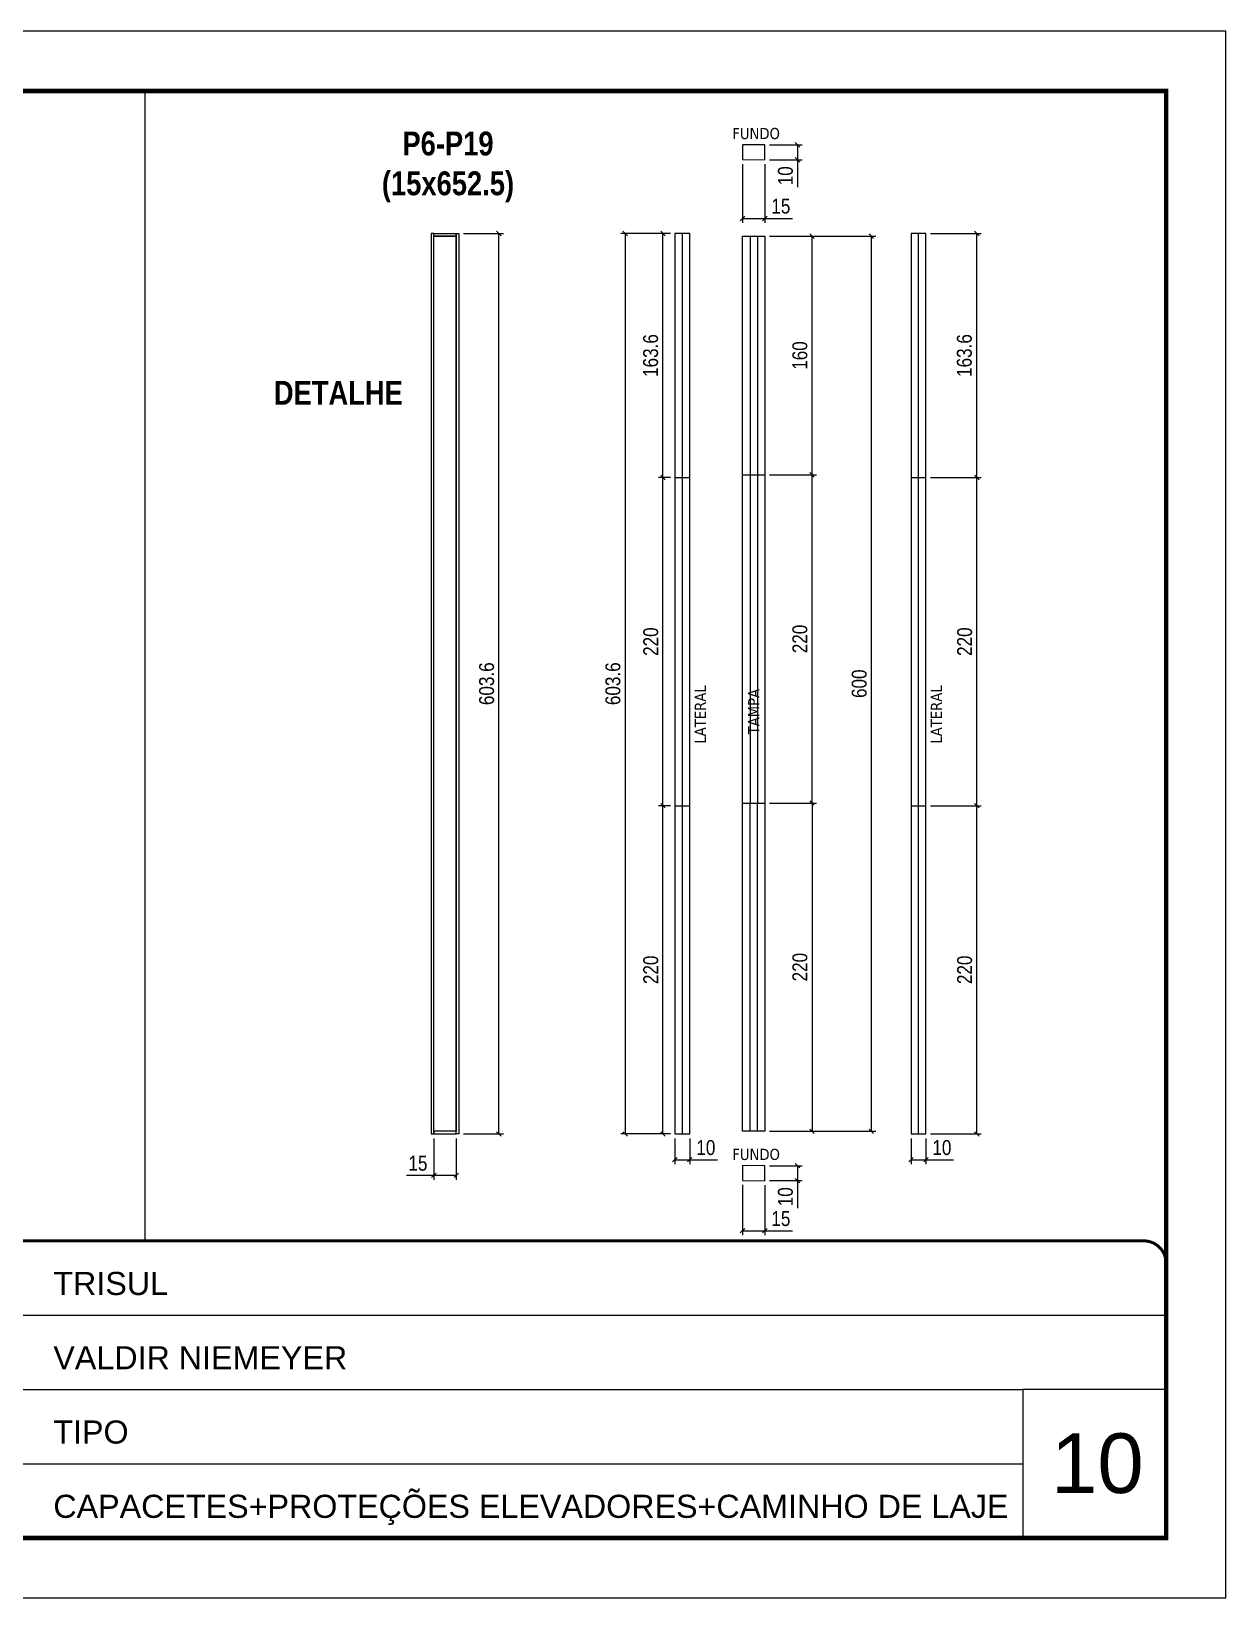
# Model space of a CAD drawing. Extents: x 2451 to 8691, y 515 to 3859.
# Drawn here: x 4720 to 5521, y 515 to 1565 of the extents above; entities that cross this region are included whole.
import ezdxf

# ---------------------------------------------------------------- set-up
doc = ezdxf.new("R2010")
doc.units = 0
doc.linetypes.add('CONTINUO', pattern=[0])
doc.linetypes.add('DASHED', pattern=[0.75, 0.5, -0.25])
for name, color, linetype, lineweight in [('CARIMBO', 255, 'Continuous', 9), ('Folhas', 255, 'Continuous', 9), ('SARRAFO DE PRESSAO', 251, 'DASHED', 9)]:
    doc.layers.add(name, color=color, linetype=linetype, lineweight=lineweight)
for name, color, linetype in [('COTA', 241, 'Continuous'), ('NOMENCLATURA', 7, 'Continuous'), ('Painéis', 200, 'Continuous'), ('SARR_2.2x10', 60, 'Continuous'), ('SARR_EDITAR', 141, 'Continuous'), ('SCO-___-PIL', 5, 'Continuous'), ('texto', 7, 'Continuous')]:
    doc.layers.add(name, color=color, linetype=linetype)
doc.styles.add('ARIAL', font='arial.ttf')
doc.styles.add('COTA TECNICA', font='techl___.ttf', dxfattribs={"height": 10})
doc.styles.add('ROMANC', font='techb___.ttf', dxfattribs={"height": 2.5})
doc.styles.get("Standard").update_dxf_attribs({"font": 'arial.ttf'})
doc.dimstyles.new('PAINEL', dxfattribs={"dimtxt": 10, "dimasz": 3, "dimexe": 3, "dimexo": 3, "dimgap": 3, "dimtad": 1, "dimdec": 1, "dimzin": 12, "dimdsep": 46, "dimtxsty": 'COTA TECNICA', "dimblk1": 'OBLIQUE', "dimblk2": 'OBLIQUE', "dimsah": 1, "dimcen": 0.9, "dimclrd": 4, "dimclre": 4, "dimclrt": 240, "dimadec": 1, "dimazin": 3, "dimtfac": 1, "dimtdec": 1, "dimtmove": 0, "dimatfit": 3, "dimfxl": 1, "dimtolj": 1, "dimtzin": 12, "dimarcsym": 0})

# ---------------------------------------------------------------- blocks, each defined once
blk = doc.blocks.new('9999999999')
at = {"color": 30, "linetype": 'CONTINUO'}
for p, q in [((98564.6, 34379.6), (99584, 34379.6)), ((98564.6, 34329.8), (99488, 34329.8)), ((99584, 34329.8), (99488, 34329.8)), ((99488, 34329.8), (99488, 34230.2)), ((98564.6, 34280), (99488, 34280))]:
    blk.add_line(p, q, dxfattribs=at)
at = {"color": 30, "linetype": 'CONTINUO', "const_width": 2}
blk.add_lwpolyline([(99584, 34230.2), (99584, 34414.4, 0.414214), (99569, 34429.4), (98229, 34429.4, 0.414214), (98214, 34414.4), (98214, 34245.2, 0.414214), (98229, 34230.2), (99584, 34230.2)], format="xyb", dxfattribs=at)
at = {"layer": 'Folhas'}
blk.add_lwpolyline([(98139, 34190.2), (99624, 34190.2), (99624, 35240.2), (98139, 35240.2)], close=True, dxfattribs=at)
at = {"layer": 'Folhas', "color": 30, "const_width": 3}
blk.add_lwpolyline([(98214, 34230.2), (99584, 34230.2), (99584, 35200.2), (98214, 35200.2)], close=True, dxfattribs=at)
at = {"color": 7, "linetype": 'Continuous', "ltscale": 5, "style": 'ARIAL'}
for s, height, p in [('TRISUL', 15.48, (98837.7, 34393.1)), ('VALDIR NIEMEYER', 15.483, (98837.7, 34343.3)), ('TIPO', 15.48, (98837.7, 34293.5)), ('CAPACETES+PROTEÇÕES ELEVADORES+CAMINHO DE LAJE', 15.483, (98837.7, 34243.7))]:
    blk.add_text(s, height=height, dxfattribs=at).set_placement(p)
blk = doc.blocks.new('_Oblique')
at = {"color": 0, "linetype": 'ByBlock', "lineweight": -2}
blk.add_line((-0.5, -0.5), (0.5, 0.5), dxfattribs=at)
blk = doc.blocks.new('*D491')
at = {"layer": 'COTA', "color": 4, "linetype": 'ByBlock', "lineweight": -2, "transparency": 16777216}
for p, q in [((5010.2, 1429), (5037, 1429)), ((5034, 825.4), (5034, 1429)), ((5010.2, 825.4), (5037, 825.4))]:
    blk.add_line(p, q, dxfattribs=at)
at = {"layer": 'Defpoints', "color": 0, "linetype": 'ByBlock', "transparency": 16777216}
for p in [(5007.2, 1429), (5034, 1429), (5007.2, 825.4)]:
    blk.add_point(p, dxfattribs=at)
at = {"layer": 'COTA', "color": 4, "linetype": 'ByBlock', "lineweight": -2, "transparency": 16777216, "xscale": 3, "yscale": 3, "zscale": 3}
for p, rotation in [((5034, 1429), 90), ((5034, 825.4), 270)]:
    blk.add_blockref('_Oblique', p, dxfattribs=dict(at, rotation=rotation))
at = {"layer": 'COTA', "color": 240, "linetype": 'ByBlock', "transparency": 16777216, "insert": (5025.8, 1127.2), "char_height": 10, "attachment_point": 5, "rotation": 90, "style": 'COTA TECNICA'}
blk.add_mtext('\\A1;603.6', dxfattribs=at)
blk = doc.blocks.new('*D549')
at = {"layer": 'COTA', "color": 4, "linetype": 'ByBlock', "lineweight": -2, "transparency": 16777216}
for p, q in [((4990.4, 822.4), (4990.4, 794.6)), ((5005.4, 822.4), (5005.4, 794.6)), ((4990.4, 797.6), (4972, 797.6)), ((5005.4, 797.6), (4990.4, 797.6))]:
    blk.add_line(p, q, dxfattribs=at)
at = {"layer": 'Defpoints', "color": 0, "linetype": 'ByBlock', "transparency": 16777216}
for p in [(4990.4, 825.4), (5005.4, 825.4), (4990.4, 797.6)]:
    blk.add_point(p, dxfattribs=at)
at = {"layer": 'COTA', "color": 4, "linetype": 'ByBlock', "lineweight": -2, "transparency": 16777216, "xscale": 3, "yscale": 3, "zscale": 3, "rotation": 180}
blk.add_blockref('_Oblique', (4990.4, 797.6), dxfattribs=at)
at = {"layer": 'COTA', "color": 4, "linetype": 'ByBlock', "lineweight": -2, "transparency": 16777216, "xscale": 3, "yscale": 3, "zscale": 3}
blk.add_blockref('_Oblique', (5005.4, 797.6), dxfattribs=at)
at = {"layer": 'COTA', "color": 240, "linetype": 'ByBlock', "transparency": 16777216, "insert": (4979.7, 805.7), "char_height": 10, "attachment_point": 5, "style": 'COTA TECNICA'}
blk.add_mtext('\\A1;15', dxfattribs=at)
blk = doc.blocks.new('*D550')
at = {"layer": 'COTA', "color": 4, "linetype": 'ByBlock', "lineweight": -2, "transparency": 16777216}
for p, q in [((5215.4, 1047.2), (5247, 1047.2)), ((5244, 1047.2), (5244, 827.2)), ((5215.4, 827.2), (5247, 827.2))]:
    blk.add_line(p, q, dxfattribs=at)
at = {"layer": 'Defpoints', "color": 0, "linetype": 'ByBlock', "transparency": 16777216}
for p in [(5212.4, 1047.2), (5212.4, 827.2), (5244, 827.2)]:
    blk.add_point(p, dxfattribs=at)
at = {"layer": 'COTA', "color": 4, "linetype": 'ByBlock', "lineweight": -2, "transparency": 16777216, "xscale": 3, "yscale": 3, "zscale": 3}
for p, rotation in [((5244, 1047.2), 90), ((5244, 827.2), 270)]:
    blk.add_blockref('_Oblique', p, dxfattribs=dict(at, rotation=rotation))
at = {"layer": 'COTA', "color": 240, "linetype": 'ByBlock', "transparency": 16777216, "insert": (5235.9, 937.2), "char_height": 10, "attachment_point": 5, "rotation": 90, "style": 'COTA TECNICA'}
blk.add_mtext('\\A1;220', dxfattribs=at)
blk = doc.blocks.new('*D551')
at = {"layer": 'Defpoints', "color": 4, "linetype": 'ByBlock', "lineweight": -2, "transparency": 16777216}
for p, q in [((5152, 822.4), (5152, 805.1)), ((5162, 822.4), (5162, 805.1)), ((5152, 808.1), (5162, 808.1)), ((5162, 808.1), (5180.5, 808.1))]:
    blk.add_line(p, q, dxfattribs=at)
at = {"layer": 'Defpoints', "color": 0, "linetype": 'ByBlock', "transparency": 16777216}
for p in [(5152, 825.4), (5162, 825.4), (5162, 808.1)]:
    blk.add_point(p, dxfattribs=at)
at = {"layer": 'Defpoints', "color": 4, "linetype": 'ByBlock', "lineweight": -2, "transparency": 16777216, "xscale": 3, "yscale": 3, "zscale": 3, "rotation": 180}
blk.add_blockref('_Oblique', (5152, 808.1), dxfattribs=at)
at = {"layer": 'Defpoints', "color": 4, "linetype": 'ByBlock', "lineweight": -2, "transparency": 16777216, "xscale": 3, "yscale": 3, "zscale": 3}
blk.add_blockref('_Oblique', (5162, 808.1), dxfattribs=at)
at = {"layer": 'Defpoints', "color": 240, "linetype": 'ByBlock', "transparency": 16777216, "insert": (5172.8, 816.2), "char_height": 10, "attachment_point": 5, "style": 'COTA TECNICA'}
blk.add_mtext('\\A1;10', dxfattribs=at)
blk = doc.blocks.new('*D552')
at = {"layer": 'Defpoints', "color": 4, "linetype": 'ByBlock', "lineweight": -2, "transparency": 16777216}
for p, q in [((5149, 1429), (5115.7, 1429)), ((5118.7, 1429), (5118.7, 825.4)), ((5149, 825.4), (5115.7, 825.4))]:
    blk.add_line(p, q, dxfattribs=at)
at = {"layer": 'Defpoints', "color": 0, "linetype": 'ByBlock', "transparency": 16777216}
for p in [(5152, 1429), (5118.7, 825.4), (5152, 825.4)]:
    blk.add_point(p, dxfattribs=at)
at = {"layer": 'Defpoints', "color": 4, "linetype": 'ByBlock', "lineweight": -2, "transparency": 16777216, "xscale": 3, "yscale": 3, "zscale": 3}
for p, rotation in [((5118.7, 1429), 90), ((5118.7, 825.4), 270)]:
    blk.add_blockref('_Oblique', p, dxfattribs=dict(at, rotation=rotation))
at = {"layer": 'Defpoints', "color": 240, "linetype": 'ByBlock', "transparency": 16777216, "insert": (5110.5, 1127.2), "char_height": 10, "attachment_point": 5, "rotation": 90, "style": 'COTA TECNICA'}
blk.add_mtext('\\A1;603.6', dxfattribs=at)
blk = doc.blocks.new('*D553')
at = {"layer": 'Defpoints', "color": 4, "linetype": 'ByBlock', "lineweight": -2, "transparency": 16777216}
for p, q in [((5310.4, 822.4), (5310.4, 805.1)), ((5320.4, 822.4), (5320.4, 805.1)), ((5310.4, 808.1), (5320.4, 808.1)), ((5320.4, 808.1), (5338.8, 808.1))]:
    blk.add_line(p, q, dxfattribs=at)
at = {"layer": 'Defpoints', "color": 0, "linetype": 'ByBlock', "transparency": 16777216}
for p in [(5310.4, 825.4), (5320.4, 825.4), (5320.4, 808.1)]:
    blk.add_point(p, dxfattribs=at)
at = {"layer": 'Defpoints', "color": 4, "linetype": 'ByBlock', "lineweight": -2, "transparency": 16777216, "xscale": 3, "yscale": 3, "zscale": 3, "rotation": 180}
blk.add_blockref('_Oblique', (5310.4, 808.1), dxfattribs=at)
at = {"layer": 'Defpoints', "color": 4, "linetype": 'ByBlock', "lineweight": -2, "transparency": 16777216, "xscale": 3, "yscale": 3, "zscale": 3}
blk.add_blockref('_Oblique', (5320.4, 808.1), dxfattribs=at)
at = {"layer": 'Defpoints', "color": 240, "linetype": 'ByBlock', "transparency": 16777216, "insert": (5331.1, 816.2), "char_height": 10, "attachment_point": 5, "style": 'COTA TECNICA'}
blk.add_mtext('\\A1;10', dxfattribs=at)
blk = doc.blocks.new('*D554')
at = {"layer": 'Defpoints', "color": 4, "linetype": 'ByBlock', "lineweight": -2, "transparency": 16777216}
for p, q in [((5215.4, 1488.4), (5237.3, 1488.4)), ((5234.3, 1488.4), (5234.3, 1478.4)), ((5215.4, 1478.4), (5237.3, 1478.4)), ((5234.3, 1478.4), (5234.3, 1460))]:
    blk.add_line(p, q, dxfattribs=at)
at = {"layer": 'Defpoints', "color": 0, "linetype": 'ByBlock', "transparency": 16777216}
for p in [(5212.4, 1488.4), (5212.4, 1478.4), (5234.3, 1478.4)]:
    blk.add_point(p, dxfattribs=at)
at = {"layer": 'Defpoints', "color": 4, "linetype": 'ByBlock', "lineweight": -2, "transparency": 16777216, "xscale": 3, "yscale": 3, "zscale": 3}
for p, rotation in [((5234.3, 1488.4), 90), ((5234.3, 1478.4), 270)]:
    blk.add_blockref('_Oblique', p, dxfattribs=dict(at, rotation=rotation))
at = {"layer": 'Defpoints', "color": 240, "linetype": 'ByBlock', "transparency": 16777216, "insert": (5226.2, 1467.7), "char_height": 10, "attachment_point": 5, "rotation": 90, "style": 'COTA TECNICA'}
blk.add_mtext('\\A1;10', dxfattribs=at)
blk = doc.blocks.new('*D555')
at = {"layer": 'Defpoints', "color": 4, "linetype": 'ByBlock', "lineweight": -2, "transparency": 16777216}
for p, q in [((5197.4, 1475.5), (5197.4, 1436.1)), ((5212.4, 1475.4), (5212.4, 1436.1)), ((5197.4, 1439.1), (5212.4, 1439.1)), ((5212.4, 1439.1), (5230.8, 1439.1))]:
    blk.add_line(p, q, dxfattribs=at)
at = {"layer": 'Defpoints', "color": 0, "linetype": 'ByBlock', "transparency": 16777216}
for p in [(5197.4, 1478.5), (5212.4, 1478.4), (5212.4, 1439.1)]:
    blk.add_point(p, dxfattribs=at)
at = {"layer": 'Defpoints', "color": 4, "linetype": 'ByBlock', "lineweight": -2, "transparency": 16777216, "xscale": 3, "yscale": 3, "zscale": 3, "rotation": 180}
blk.add_blockref('_Oblique', (5197.4, 1439.1), dxfattribs=at)
at = {"layer": 'Defpoints', "color": 4, "linetype": 'ByBlock', "lineweight": -2, "transparency": 16777216, "xscale": 3, "yscale": 3, "zscale": 3}
blk.add_blockref('_Oblique', (5212.4, 1439.1), dxfattribs=at)
at = {"layer": 'Defpoints', "color": 240, "linetype": 'ByBlock', "transparency": 16777216, "insert": (5223.1, 1447.3), "char_height": 10, "attachment_point": 5, "style": 'COTA TECNICA'}
blk.add_mtext('\\A1;15', dxfattribs=at)
blk = doc.blocks.new('*D556')
at = {"layer": 'Defpoints', "color": 4, "linetype": 'ByBlock', "lineweight": -2, "transparency": 16777216}
for p, q in [((5215.4, 804.1), (5237.3, 804.1)), ((5234.3, 804.1), (5234.3, 794.1)), ((5215.4, 794.1), (5237.3, 794.1)), ((5234.3, 794.1), (5234.3, 775.6))]:
    blk.add_line(p, q, dxfattribs=at)
at = {"layer": 'Defpoints', "color": 0, "linetype": 'ByBlock', "transparency": 16777216}
for p in [(5212.4, 804.1), (5212.4, 794.1), (5234.3, 794.1)]:
    blk.add_point(p, dxfattribs=at)
at = {"layer": 'Defpoints', "color": 4, "linetype": 'ByBlock', "lineweight": -2, "transparency": 16777216, "xscale": 3, "yscale": 3, "zscale": 3}
for p, rotation in [((5234.3, 804.1), 90), ((5234.3, 794.1), 270)]:
    blk.add_blockref('_Oblique', p, dxfattribs=dict(at, rotation=rotation))
at = {"layer": 'Defpoints', "color": 240, "linetype": 'ByBlock', "transparency": 16777216, "insert": (5226.2, 783.3), "char_height": 10, "attachment_point": 5, "rotation": 90, "style": 'COTA TECNICA'}
blk.add_mtext('\\A1;10', dxfattribs=at)
blk = doc.blocks.new('*D557')
at = {"layer": 'Defpoints', "color": 4, "linetype": 'ByBlock', "lineweight": -2, "transparency": 16777216}
for p, q in [((5197.4, 791.2), (5197.4, 757.5)), ((5212.4, 791.1), (5212.4, 757.5)), ((5197.4, 760.5), (5212.4, 760.5)), ((5212.4, 760.5), (5230.8, 760.5))]:
    blk.add_line(p, q, dxfattribs=at)
at = {"layer": 'Defpoints', "color": 0, "linetype": 'ByBlock', "transparency": 16777216}
for p in [(5197.4, 794.2), (5212.4, 794.1), (5212.4, 760.5)]:
    blk.add_point(p, dxfattribs=at)
at = {"layer": 'Defpoints', "color": 4, "linetype": 'ByBlock', "lineweight": -2, "transparency": 16777216, "xscale": 3, "yscale": 3, "zscale": 3, "rotation": 180}
blk.add_blockref('_Oblique', (5197.4, 760.5), dxfattribs=at)
at = {"layer": 'Defpoints', "color": 4, "linetype": 'ByBlock', "lineweight": -2, "transparency": 16777216, "xscale": 3, "yscale": 3, "zscale": 3}
blk.add_blockref('_Oblique', (5212.4, 760.5), dxfattribs=at)
at = {"layer": 'Defpoints', "color": 240, "linetype": 'ByBlock', "transparency": 16777216, "insert": (5223.1, 768.6), "char_height": 10, "attachment_point": 5, "style": 'COTA TECNICA'}
blk.add_mtext('\\A1;15', dxfattribs=at)
blk = doc.blocks.new('*D558')
at = {"layer": 'COTA', "color": 4, "linetype": 'ByBlock', "lineweight": -2, "transparency": 16777216}
for p, q in [((5215.4, 1267.2), (5247, 1267.2)), ((5244, 1047.2), (5244, 1267.2)), ((5215.4, 1047.2), (5247, 1047.2))]:
    blk.add_line(p, q, dxfattribs=at)
at = {"layer": 'Defpoints', "color": 0, "linetype": 'ByBlock', "transparency": 16777216}
for p in [(5212.4, 1267.2), (5244, 1267.2), (5212.4, 1047.2)]:
    blk.add_point(p, dxfattribs=at)
at = {"layer": 'COTA', "color": 4, "linetype": 'ByBlock', "lineweight": -2, "transparency": 16777216, "xscale": 3, "yscale": 3, "zscale": 3}
for p, rotation in [((5244, 1267.2), 90), ((5244, 1047.2), 270)]:
    blk.add_blockref('_Oblique', p, dxfattribs=dict(at, rotation=rotation))
at = {"layer": 'COTA', "color": 240, "linetype": 'ByBlock', "transparency": 16777216, "insert": (5235.9, 1157.2), "char_height": 10, "attachment_point": 5, "rotation": 90, "style": 'COTA TECNICA'}
blk.add_mtext('\\A1;220', dxfattribs=at)
blk = doc.blocks.new('*D559')
at = {"layer": 'COTA', "color": 4, "linetype": 'ByBlock', "lineweight": -2, "transparency": 16777216}
for p, q in [((5215.4, 1427.2), (5247, 1427.2)), ((5244, 1267.2), (5244, 1427.2)), ((5215.4, 1267.2), (5247, 1267.2))]:
    blk.add_line(p, q, dxfattribs=at)
at = {"layer": 'Defpoints', "color": 0, "linetype": 'ByBlock', "transparency": 16777216}
for p in [(5212.4, 1427.2), (5244, 1427.2), (5212.4, 1267.2)]:
    blk.add_point(p, dxfattribs=at)
at = {"layer": 'COTA', "color": 4, "linetype": 'ByBlock', "lineweight": -2, "transparency": 16777216, "xscale": 3, "yscale": 3, "zscale": 3}
for p, rotation in [((5244, 1427.2), 90), ((5244, 1267.2), 270)]:
    blk.add_blockref('_Oblique', p, dxfattribs=dict(at, rotation=rotation))
at = {"layer": 'COTA', "color": 240, "linetype": 'ByBlock', "transparency": 16777216, "insert": (5235.9, 1347.2), "char_height": 10, "attachment_point": 5, "rotation": 90, "style": 'COTA TECNICA'}
blk.add_mtext('\\A1;160', dxfattribs=at)
blk = doc.blocks.new('*D560')
at = {"layer": 'COTA', "color": 4, "linetype": 'ByBlock', "lineweight": -2, "transparency": 16777216}
for p, q in [((5323.4, 1045.4), (5357.5, 1045.4)), ((5354.5, 825.4), (5354.5, 1045.4)), ((5323.4, 825.4), (5357.5, 825.4))]:
    blk.add_line(p, q, dxfattribs=at)
at = {"layer": 'Defpoints', "color": 0, "linetype": 'ByBlock', "transparency": 16777216}
for p in [(5320.4, 1045.4), (5354.5, 1045.4), (5320.4, 825.4)]:
    blk.add_point(p, dxfattribs=at)
at = {"layer": 'COTA', "color": 4, "linetype": 'ByBlock', "lineweight": -2, "transparency": 16777216, "xscale": 3, "yscale": 3, "zscale": 3}
for p, rotation in [((5354.5, 1045.4), 90), ((5354.5, 825.4), 270)]:
    blk.add_blockref('_Oblique', p, dxfattribs=dict(at, rotation=rotation))
at = {"layer": 'COTA', "color": 240, "linetype": 'ByBlock', "transparency": 16777216, "insert": (5346.4, 935.4), "char_height": 10, "attachment_point": 5, "rotation": 90, "style": 'COTA TECNICA'}
blk.add_mtext('\\A1;220', dxfattribs=at)
blk = doc.blocks.new('*D561')
at = {"layer": 'COTA', "color": 4, "linetype": 'ByBlock', "lineweight": -2, "transparency": 16777216}
for p, q in [((5323.4, 1265.4), (5357.5, 1265.4)), ((5354.5, 1045.4), (5354.5, 1265.4)), ((5323.4, 1045.4), (5357.5, 1045.4))]:
    blk.add_line(p, q, dxfattribs=at)
at = {"layer": 'Defpoints', "color": 0, "linetype": 'ByBlock', "transparency": 16777216}
for p in [(5320.4, 1265.4), (5354.5, 1265.4), (5320.4, 1045.4)]:
    blk.add_point(p, dxfattribs=at)
at = {"layer": 'COTA', "color": 4, "linetype": 'ByBlock', "lineweight": -2, "transparency": 16777216, "xscale": 3, "yscale": 3, "zscale": 3}
for p, rotation in [((5354.5, 1265.4), 90), ((5354.5, 1045.4), 270)]:
    blk.add_blockref('_Oblique', p, dxfattribs=dict(at, rotation=rotation))
at = {"layer": 'COTA', "color": 240, "linetype": 'ByBlock', "transparency": 16777216, "insert": (5346.4, 1155.4), "char_height": 10, "attachment_point": 5, "rotation": 90, "style": 'COTA TECNICA'}
blk.add_mtext('\\A1;220', dxfattribs=at)
blk = doc.blocks.new('*D562')
at = {"layer": 'COTA', "color": 4, "linetype": 'ByBlock', "lineweight": -2, "transparency": 16777216}
for p, q in [((5323.4, 1429), (5357.5, 1429)), ((5354.5, 1265.4), (5354.5, 1429)), ((5323.4, 1265.4), (5357.5, 1265.4))]:
    blk.add_line(p, q, dxfattribs=at)
at = {"layer": 'Defpoints', "color": 0, "linetype": 'ByBlock', "transparency": 16777216}
for p in [(5320.4, 1429), (5354.5, 1429), (5320.4, 1265.4)]:
    blk.add_point(p, dxfattribs=at)
at = {"layer": 'COTA', "color": 4, "linetype": 'ByBlock', "lineweight": -2, "transparency": 16777216, "xscale": 3, "yscale": 3, "zscale": 3}
for p, rotation in [((5354.5, 1429), 90), ((5354.5, 1265.4), 270)]:
    blk.add_blockref('_Oblique', p, dxfattribs=dict(at, rotation=rotation))
at = {"layer": 'COTA', "color": 240, "linetype": 'ByBlock', "transparency": 16777216, "insert": (5346.2, 1347.2), "char_height": 10, "attachment_point": 5, "rotation": 90, "style": 'COTA TECNICA'}
blk.add_mtext('\\A1;163.6', dxfattribs=at)
blk = doc.blocks.new('*D563')
at = {"layer": 'COTA', "color": 4, "linetype": 'ByBlock', "lineweight": -2, "transparency": 16777216}
for p, q in [((5149, 1045.4), (5141, 1045.4)), ((5144, 825.4), (5144, 1045.4)), ((5149, 825.4), (5141, 825.4))]:
    blk.add_line(p, q, dxfattribs=at)
at = {"layer": 'Defpoints', "color": 0, "linetype": 'ByBlock', "transparency": 16777216}
for p in [(5144, 1045.4), (5152, 1045.4), (5152, 825.4)]:
    blk.add_point(p, dxfattribs=at)
at = {"layer": 'COTA', "color": 4, "linetype": 'ByBlock', "lineweight": -2, "transparency": 16777216, "xscale": 3, "yscale": 3, "zscale": 3}
for p, rotation in [((5144, 1045.4), 90), ((5144, 825.4), 270)]:
    blk.add_blockref('_Oblique', p, dxfattribs=dict(at, rotation=rotation))
at = {"layer": 'COTA', "color": 240, "linetype": 'ByBlock', "transparency": 16777216, "insert": (5135.9, 935.4), "char_height": 10, "attachment_point": 5, "rotation": 90, "style": 'COTA TECNICA'}
blk.add_mtext('\\A1;220', dxfattribs=at)
blk = doc.blocks.new('*D564')
at = {"layer": 'COTA', "color": 4, "linetype": 'ByBlock', "lineweight": -2, "transparency": 16777216}
for p, q in [((5149, 1265.4), (5141, 1265.4)), ((5144, 1045.4), (5144, 1265.4)), ((5149, 1045.4), (5141, 1045.4))]:
    blk.add_line(p, q, dxfattribs=at)
at = {"layer": 'Defpoints', "color": 0, "linetype": 'ByBlock', "transparency": 16777216}
for p in [(5144, 1265.4), (5152, 1265.4), (5152, 1045.4)]:
    blk.add_point(p, dxfattribs=at)
at = {"layer": 'COTA', "color": 4, "linetype": 'ByBlock', "lineweight": -2, "transparency": 16777216, "xscale": 3, "yscale": 3, "zscale": 3}
for p, rotation in [((5144, 1265.4), 90), ((5144, 1045.4), 270)]:
    blk.add_blockref('_Oblique', p, dxfattribs=dict(at, rotation=rotation))
at = {"layer": 'COTA', "color": 240, "linetype": 'ByBlock', "transparency": 16777216, "insert": (5135.9, 1155.4), "char_height": 10, "attachment_point": 5, "rotation": 90, "style": 'COTA TECNICA'}
blk.add_mtext('\\A1;220', dxfattribs=at)
blk = doc.blocks.new('*D565')
at = {"layer": 'COTA', "color": 4, "linetype": 'ByBlock', "lineweight": -2, "transparency": 16777216}
for p, q in [((5215.4, 1427.2), (5286.8, 1427.2)), ((5283.8, 827.2), (5283.8, 1427.2)), ((5215.4, 827.2), (5286.8, 827.2))]:
    blk.add_line(p, q, dxfattribs=at)
at = {"layer": 'Defpoints', "color": 0, "linetype": 'ByBlock', "transparency": 16777216}
for p in [(5212.4, 1427.2), (5283.8, 1427.2), (5212.4, 827.2)]:
    blk.add_point(p, dxfattribs=at)
at = {"layer": 'COTA', "color": 4, "linetype": 'ByBlock', "lineweight": -2, "transparency": 16777216, "xscale": 3, "yscale": 3, "zscale": 3}
for p, rotation in [((5283.8, 1427.2), 90), ((5283.8, 827.2), 270)]:
    blk.add_blockref('_Oblique', p, dxfattribs=dict(at, rotation=rotation))
at = {"layer": 'COTA', "color": 240, "linetype": 'ByBlock', "transparency": 16777216, "insert": (5275.7, 1127.2), "char_height": 10, "attachment_point": 5, "rotation": 90, "style": 'COTA TECNICA'}
blk.add_mtext('\\A1;600', dxfattribs=at)
blk = doc.blocks.new('*D577')
at = {"layer": 'COTA', "color": 4, "linetype": 'ByBlock', "lineweight": -2, "transparency": 16777216}
for p, q in [((5149, 1429), (5141, 1429)), ((5144, 1265.4), (5144, 1429)), ((5149, 1265.4), (5141, 1265.4))]:
    blk.add_line(p, q, dxfattribs=at)
at = {"layer": 'Defpoints', "color": 0, "linetype": 'ByBlock', "transparency": 16777216}
for p in [(5144, 1429), (5152, 1429), (5152, 1265.4)]:
    blk.add_point(p, dxfattribs=at)
at = {"layer": 'COTA', "color": 4, "linetype": 'ByBlock', "lineweight": -2, "transparency": 16777216, "xscale": 3, "yscale": 3, "zscale": 3}
for p, rotation in [((5144, 1429), 90), ((5144, 1265.4), 270)]:
    blk.add_blockref('_Oblique', p, dxfattribs=dict(at, rotation=rotation))
at = {"layer": 'COTA', "color": 240, "linetype": 'ByBlock', "transparency": 16777216, "insert": (5135.8, 1347.2), "char_height": 10, "attachment_point": 5, "rotation": 90, "style": 'COTA TECNICA'}
blk.add_mtext('\\A1;163.6', dxfattribs=at)

msp = doc.modelspace()

# ---------------------------------------------------------------- linework, layer by layer
at = {"layer": 'COTA', "linetype": 'ByBlock'}
msp.add_line((4796.45, 1524.53), (4796.45, 753.78), dxfattribs=at)
at = {"layer": 'Painéis'}
for p, q in [((5152.05, 1265.43), (5162.05, 1265.43)), ((5197.41, 1267.23), (5212.41, 1267.23)), ((5310.41, 1265.43), (5320.41, 1265.43)), ((5152.05, 1045.43), (5162.05, 1045.43)), ((5197.41, 1047.23), (5212.41, 1047.23)), ((5310.41, 1045.43), (5320.41, 1045.43))]:
    msp.add_line(p, q, dxfattribs=at)
for points in [[(5212.41, 1488.41), (5197.41, 1488.55), (5197.41, 1478.55), (5212.41, 1478.41)], [(5162.05, 1429.03), (5152.05, 1429.03), (5152.05, 825.43), (5162.05, 825.43)], [(5320.41, 1429.03), (5310.41, 1429.03), (5310.41, 825.43), (5320.41, 825.43)], [(5212.41, 827.23), (5197.41, 827.23), (5197.41, 1427.23), (5212.41, 1427.23)], [(5212.41, 804.06), (5197.41, 804.2), (5197.41, 794.2), (5212.41, 794.06)]]:
    msp.add_lwpolyline(points, close=True, dxfattribs=at)
at = {"layer": 'SARR_2.2x10', "linetype": 'ByBlock'}
for p, q in [((5157.05, 1265.43), (5157.05, 1429.03)), ((5315.41, 1265.43), (5315.41, 1429.03)), ((5157.05, 1045.43), (5157.05, 1265.43)), ((5315.41, 1045.43), (5315.41, 1265.43)), ((5157.05, 825.43), (5157.05, 1045.43)), ((5315.41, 825.43), (5315.41, 1045.43))]:
    msp.add_line(p, q, dxfattribs=at)
at = {"layer": 'SARR_EDITAR', "linetype": 'ByBlock'}
for p, q in [((5202.41, 1427.23), (5202.41, 1267.23)), ((5207.41, 1427.23), (5207.41, 1267.23)), ((5202.41, 1267.23), (5202.41, 1047.23)), ((5207.41, 1267.23), (5207.41, 1047.23)), ((5202.41, 827.23), (5202.41, 1047.23)), ((5207.41, 827.23), (5207.41, 1047.23))]:
    msp.add_line(p, q, dxfattribs=at)
at = {"layer": 'SCO-___-PIL'}
for points in [[(4990.35, 1429.03), (4988.55, 1429.03), (4988.55, 825.43), (4990.35, 825.43)], [(4990.35, 1429.03), (5005.35, 1429.03), (5005.35, 1427.23), (4990.35, 1427.23)], [(5005.35, 1429.03), (5007.15, 1429.03), (5007.15, 825.43), (5005.35, 825.43)], [(5005.35, 827.23), (4990.35, 827.23), (4990.35, 1427.23), (5005.35, 1427.23)], [(4990.35, 825.43), (5005.35, 825.43), (5005.35, 827.23), (4990.35, 827.23)]]:
    msp.add_lwpolyline(points, close=True, dxfattribs=at)

# ---------------------------------------------------------------- block references
at = {"layer": 'SARRAFO DE PRESSAO', "color": 6, "linetype": 'ByBlock'}
msp.add_blockref('9999999999', (-94102.53, -33675.67), dxfattribs=at)

# ---------------------------------------------------------------- texts
at = {"layer": 'CARIMBO', "style": 'ARIAL'}
msp.add_text('10', height=40, dxfattribs=at).set_placement((5404.31, 584.68))
at = {"layer": 'NOMENCLATURA', "char_height": 16, "attachment_point": 2, "style": 'ROMANC'}
for s, width, insert in [('P6-P19\\P(15x652.5)', 455.2937, (4999.85, 1497.32)), ('DETALHE', 300.2766, (4926.31, 1330.23))]:
    msp.add_mtext_dynamic_manual_height_columns(s, width=width, gutter_width=1, heights=[0], dxfattribs=dict(at, insert=insert))
at = {"layer": 'texto', "color": 0, "char_height": 7.5, "attachment_point": 5}
for insert in [(5206.51, 1495.97), (5206.51, 811.62)]:
    msp.add_mtext('{\\fTahoma|b0|i0|c0|p34;\\C4;FUNDO}', dxfattribs=dict(at, insert=insert))
at = {"layer": 'texto', "color": 0, "char_height": 7.5, "attachment_point": 5, "rotation": 90}
for s, insert in [('{\\fTahoma|b0|i0|c0|p34;\\C4;LATERAL}', (5169.07, 1106.58)), ('{\\fTahoma|b0|i0|c0|p34;\\C4;TAMPA}', (5204.88, 1108.48)), ('{\\fTahoma|b0|i0|c0|p34;\\C4;LATERAL}', (5327.43, 1106.58))]:
    msp.add_mtext(s, dxfattribs=dict(at, insert=insert))

# ---------------------------------------------------------------- dimensions: what is measured, and where the dimension line sits
at = {"layer": 'COTA', "linetype": 'ByBlock'}
for base, p1, p2, override, picture, middle in [((5034.02, 1429.03), (5007.15, 825.43), (5007.15, 1429.03), {"dimarcsym": 2}, '*D491', (5025.8, 1127.23)), ((5143.99, 1429.03), (5152.05, 1265.43), (5152.05, 1429.03), {"dimarcsym": 2}, '*D577', (5135.77, 1347.23)), ((5243.99, 1427.23), (5212.41, 1267.23), (5212.41, 1427.23), {"dimtmove": 1, "dimarcsym": 2}, '*D559', (5235.88, 1347.23)), ((5283.76, 1427.23), (5212.41, 827.23), (5212.41, 1427.23), {"dimarcsym": 2}, '*D565', (5275.66, 1127.23)), ((5354.45, 1429.03), (5320.41, 1265.43), (5320.41, 1429.03), {"dimtmove": 1, "dimarcsym": 2}, '*D562', (5346.23, 1347.23)), ((5143.99, 1265.43), (5152.05, 1045.43), (5152.05, 1265.43), {"dimtmove": 1, "dimarcsym": 2}, '*D564', (5135.88, 1155.43)), ((5243.99, 1267.23), (5212.41, 1047.23), (5212.41, 1267.23), {"dimarcsym": 2}, '*D558', (5235.88, 1157.23)), ((5354.45, 1265.43), (5320.41, 1045.43), (5320.41, 1265.43), {"dimarcsym": 2}, '*D561', (5346.35, 1155.43)), ((5143.99, 1045.43), (5152.05, 825.43), (5152.05, 1045.43), {"dimarcsym": 2}, '*D563', (5135.88, 935.43)), ((5243.99, 827.23), (5212.41, 1047.23), (5212.41, 827.23), {"dimarcsym": 2}, '*D550', (5235.88, 937.23)), ((5354.45, 1045.43), (5320.41, 825.43), (5320.41, 1045.43), {"dimarcsym": 2}, '*D560', (5346.35, 935.43))]:
    dim = msp.add_linear_dim(base=base, p1=p1, p2=p2, angle=90, dimstyle='PAINEL', override=override, dxfattribs=at)
    dim.commit()
    dim.dimension.update_dxf_attribs({"geometry": picture, "text_midpoint": middle})
dim = msp.add_linear_dim(base=(4990.35, 797.63), p1=(5005.35, 825.43), p2=(4990.35, 825.43), dimstyle='PAINEL', override={"dimarcsym": 2}, dxfattribs=at)
dim.commit()
dim.dimension.update_dxf_attribs({"geometry": '*D549', "text_midpoint": (4979.67, 805.74)})
at = {"layer": 'Defpoints', "linetype": 'ByBlock'}
for base, p1, p2, picture, middle in [((5234.33, 1478.41), (5212.41, 1488.41), (5212.41, 1478.41), '*D554', (5226.23, 1467.7)), ((5118.7, 825.43), (5152.05, 1429.03), (5152.05, 825.43), '*D552', (5110.48, 1127.23)), ((5234.33, 794.06), (5212.41, 804.06), (5212.41, 794.06), '*D556', (5226.23, 783.35))]:
    dim = msp.add_linear_dim(base=base, p1=p1, p2=p2, angle=90, dimstyle='PAINEL', override={"dimarcsym": 2}, dxfattribs=at)
    dim.commit()
    dim.dimension.update_dxf_attribs({"geometry": picture, "text_midpoint": middle})
for base, p1, p2, picture, middle in [((5212.41, 1439.15), (5197.41, 1478.55), (5212.41, 1478.41), '*D555', (5223.1, 1447.26)), ((5162.05, 808.14), (5152.05, 825.43), (5162.05, 825.43), '*D551', (5172.76, 816.24)), ((5320.41, 808.14), (5310.41, 825.43), (5320.41, 825.43), '*D553', (5331.13, 816.24)), ((5212.41, 760.46), (5197.41, 794.2), (5212.41, 794.06), '*D557', (5223.1, 768.57))]:
    dim = msp.add_linear_dim(base=base, p1=p1, p2=p2, dimstyle='PAINEL', override={"dimarcsym": 2}, dxfattribs=at)
    dim.commit()
    dim.dimension.update_dxf_attribs({"geometry": picture, "text_midpoint": middle})

doc.saveas('drawing.dxf')
